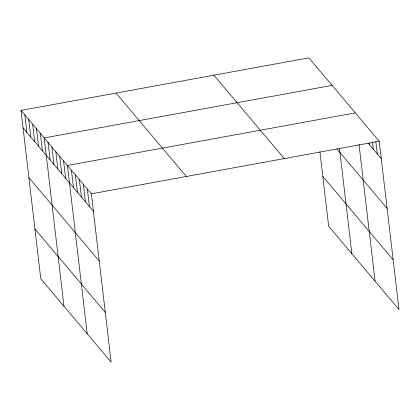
<?xml version="1.0" encoding="UTF-8"?>
<svg xmlns="http://www.w3.org/2000/svg" width="420" height="420" viewBox="0 0 420 420"><rect width="100%" height="100%" fill="white"/><g stroke="black" fill="none" stroke-linecap="round" stroke-linejoin="round"><path stroke-width="0.63" d="M21 110.423L91.35 193.814L111.127 362.145L40.777 278.759L21 110.423L308.873 57.855L379.223 141.241L399 309.577L328.65 226.186L319.898 151.694M332.089 85.376L44.215 137.944L63.992 306.274M355.304 112.891L67.431 165.459L87.208 333.795M91.35 193.814L379.223 141.241M368.12 143.094L381.276 158.686M336.893 148.942L387.125 208.478M322.802 176.395L393.151 259.781M213.875 75.206L284.225 158.592M115.999 93.077L186.349 176.463M23.047 127.869L93.403 211.255M28.896 177.66L99.251 261.051M34.923 228.963L105.278 312.349M375.848 141.687L377.286 153.962M372.467 142.128L373.301 149.237M369.164 143.22L369.317 144.512M359.006 144.38L375.081 281.221M339.538 148.78L351.866 253.706M87.365 189.089L89.413 206.53M83.38 184.364L85.428 201.805M79.391 179.634L81.443 197.08M75.406 174.909L77.453 192.355M71.421 170.184L73.469 187.63M63.562 160.876L65.609 178.316M59.693 156.287L61.74 173.733M55.823 151.704L57.871 169.145M51.954 147.116L54.002 164.561M48.085 142.527L50.132 159.973M40.346 133.355L42.394 150.801M36.477 128.772L38.524 146.213M32.608 124.183L34.655 141.629M28.739 119.6L30.786 137.041M24.869 115.012L26.917 132.452"/></g></svg>
